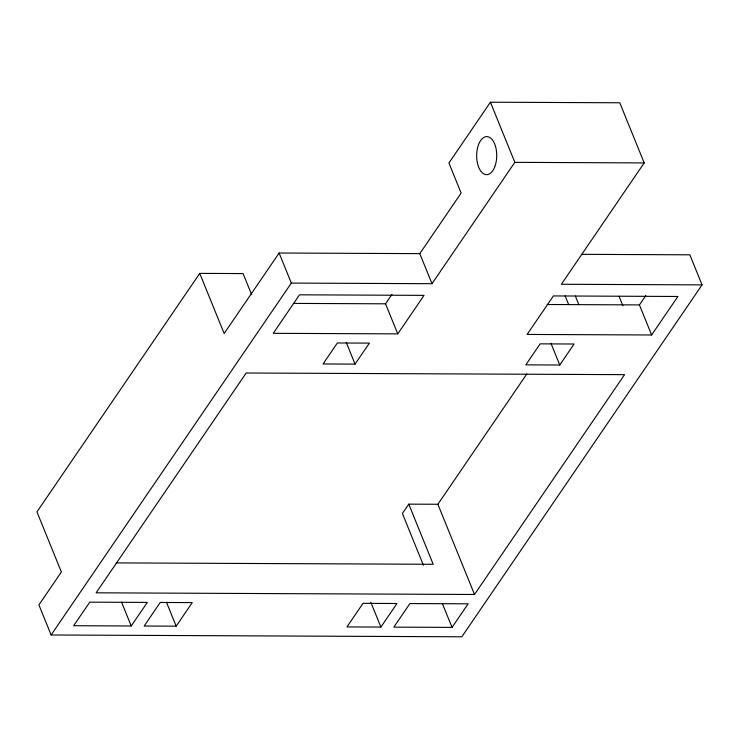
<?xml version="1.0" encoding="UTF-8"?>
<svg xmlns="http://www.w3.org/2000/svg" width="739" height="739" viewBox="0 0 739 739"><rect width="100%" height="100%" fill="white"/><g stroke="black" fill="none" stroke-linecap="round" stroke-linejoin="round"><path stroke-width="1.11" d="M251.648 294.676L243.076 273.578L199.742 273.384L36.95 511.878L61.374 572.014L38.908 604.918L51.12 634.986L461.847 636.787L702.05 284.884L689.838 254.816L581.445 254.336M702.05 284.884L561.372 284.266L644.196 162.922L619.781 102.776L490.419 102.213L448.924 163.005L461.127 193.073L419.798 253.634L279.111 253.015L224.157 333.52L199.742 273.384M51.12 634.986L291.323 283.083L432.001 283.702L514.834 162.349L644.196 162.922M131.228 625.979L147.32 602.405L89.752 602.156L73.66 625.721L131.228 625.979L121.547 602.128M293.318 303.396L385.546 303.803L391.956 294.408M176.178 626.173L192.269 602.599L160.252 602.461L144.16 626.035L176.178 626.173L166.497 602.322M355.062 364.115L369.398 343.108L337.381 342.97L323.045 363.967L355.062 364.115L346.221 342.342M397.758 333.871L424.038 295.369L299.526 294.824L273.245 333.326L397.758 333.871L385.546 303.803M526.87 373.897L437.876 504.266L408.769 504.146L402.404 513.476L423.392 565.178M380.899 627.069L396.982 603.504L363.025 603.347L346.942 626.921L380.899 627.069L370.793 602.183M559.774 365.011L574.111 344.004L540.154 343.857L525.817 364.863L559.774 365.011L550.934 343.238M547.193 304.505L639.42 304.911L645.831 295.526M452.046 627.383L468.138 603.809L409.923 603.56L393.832 627.125L452.046 627.383L442.365 603.532M474.503 594.479L624.557 374.655L246.17 373.001L96.125 592.817L474.503 594.479L437.876 504.266M651.632 334.979L677.912 296.478L553.4 295.933L527.119 334.434L651.632 334.979L639.42 304.911M116.152 562.896L433.193 564.282L408.769 504.146M619.033 296.284L622.894 305.78M575.376 296.09L578.803 304.533M490.419 102.213L514.834 162.349M565.15 295.933L568.577 304.376M419.798 253.634L432.001 283.702M279.111 253.015L291.323 283.083M494.65 167.125A19.029 10.032 -89.7 0 0 488.008 136.733A19.029 10.032 -89.7 0 0 477.422 162.996A19.029 10.032 -89.7 0 0 494.65 167.125"/></g></svg>
